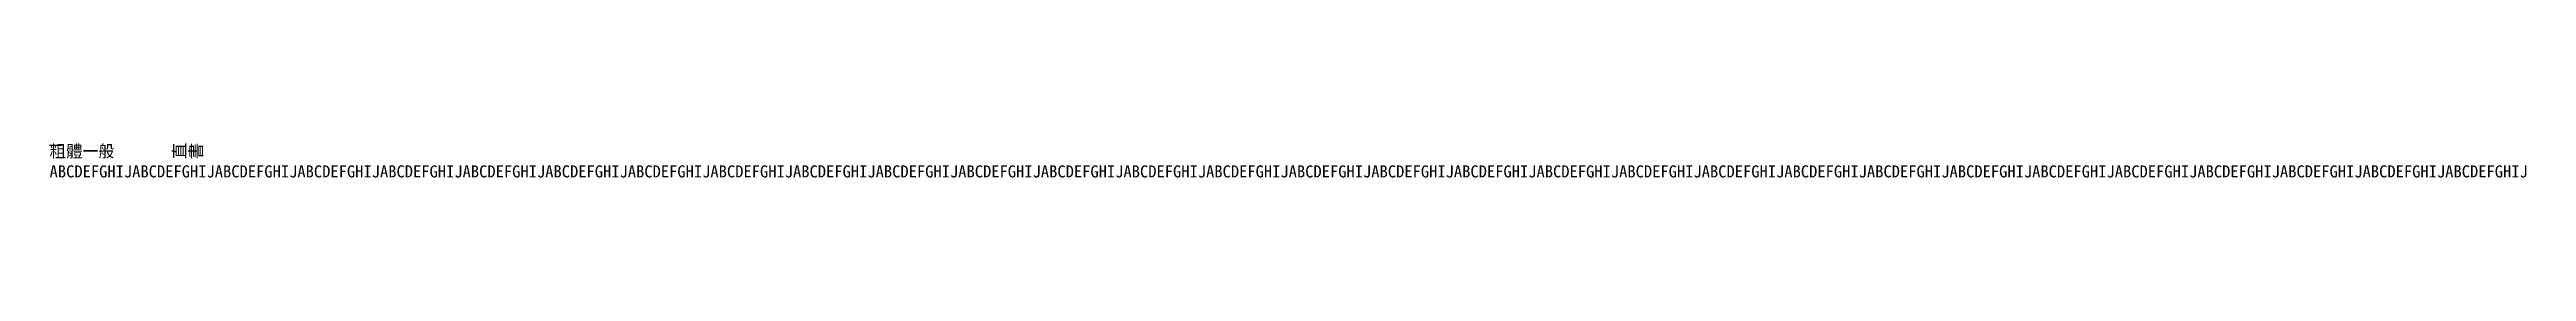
# Model space of a CAD drawing. Header units: millimetres. Extents: x 0 to 20397, y -268 to 15.
import ezdxf

# ---------------------------------------------------------------- set-up
doc = ezdxf.new("R2010")
doc.units = ezdxf.units.MM
doc.layers.add('TEXT', color=7, linetype='Continuous')

msp = doc.modelspace()

# ---------------------------------------------------------------- linework, layer by layer
at = {"layer": 'TEXT'}
msp.add_line((0, 0), (100, 0), dxfattribs=at)

# ---------------------------------------------------------------- texts
at = {"layer": 'TEXT', "char_height": 100, "attachment_point": 1}
for s, insert in [('{\\fArial|b1|i0;粗體}一般\\PABCDEFGHIJABCDEFGHIJABCDEFGHIJABCDEFGHIJABCDEFGHIJABCDEFGHIJABCDEFGHIJABCDEFGHIJABCDEFGHIJABCDEFGHIJABCDEFGHIJABCDEFGHIJABCDEFGHIJABCDEFGHIJABCDEFGHIJABCDEFGHIJABCDEFGHIJABCDEFGHIJABCDEFGHIJABCDEFGHIJABCDEFGHIJABCDEFGHIJABCDEFGHIJABCDEFGHIJABCDEFGHIJABCDEFGHIJABCDEFGHIJABCDEFGHIJABCDEFGHIJABCDEFGHIJ', (0, 0)), ('\\f@標楷體|c136;直書', (1000, 0))]:
    msp.add_mtext(s, dxfattribs=dict(at, insert=insert))

doc.saveas('drawing.dxf')
